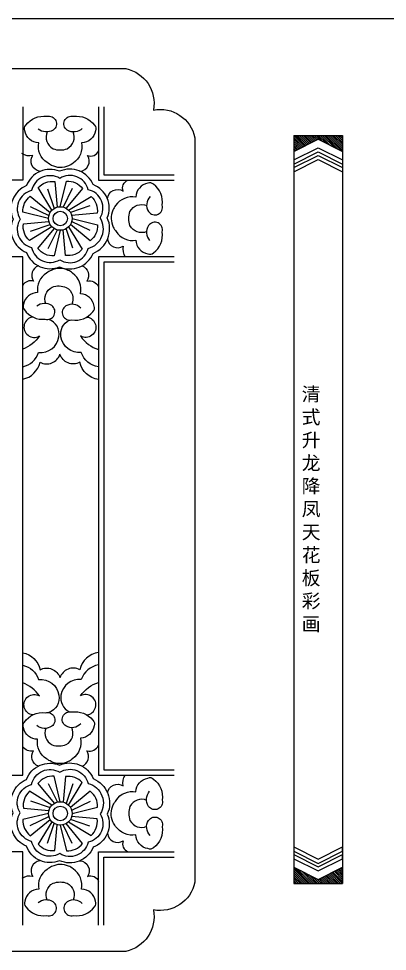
# Model space of a CAD drawing. Extents: x -66030 to 95157, y -13132 to 45879.
# Drawn here: x -47238 to -46418, y 5941 to 8010 of the extents above; entities that cross this region are included whole.
import ezdxf

# ---------------------------------------------------------------- set-up
doc = ezdxf.new("R2010")
doc.units = 0
doc.header["$LTSCALE"] = 100
doc.header["$MEASUREMENT"] = 0
for name, color, linetype in [('3', 11, 'CONTINUOUS'), ('4', 121, 'CONTINUOUS'), ('BH', 21, 'CONTINUOUS'), ('TEXT', 105, 'CONTINUOUS')]:
    doc.layers.add(name, color=color, linetype=linetype)
doc.styles.add('HZ', font='simhei.ttf')

# ---------------------------------------------------------------- blocks, each defined once
blk = doc.blocks.new('A$C7474708E')
at = {"layer": '3'}
for p, q in [((0, 1106.4), (0, 0)), ((0, 1106.4), (0, 1082.4)), ((0, 1106.4), (72.5, 1106.4)), ((72.5, 1106.4), (72.5, 0)), ((72.5, 1106.4), (72.5, 1082.4)), ((0, 1082.4), (36.3, 1100.6)), ((36.3, 1100.6), (72.5, 1082.4)), ((0, 1070), (36.3, 1088.1)), ((0, 1063.8), (36.3, 1081.9)), ((0, 1058.6), (36.3, 1076.8)), ((36.3, 1088.1), (72.5, 1070)), ((36.3, 1081.9), (72.5, 1063.8)), ((36.3, 1076.8), (72.5, 1058.6)), ((0, 1052.4), (36.3, 1070.6)), ((0, 1070), (0, 1063.8)), ((36.3, 1070.6), (72.5, 1052.4)), ((72.5, 1070), (72.5, 1063.8)), ((0, 1058.6), (0, 1052.4)), ((72.5, 1058.6), (72.5, 1052.4)), ((0, 54), (36.3, 35.9)), ((0, 47.8), (36.3, 29.6)), ((0, 42.7), (36.3, 24.5)), ((36.3, 35.9), (72.5, 54)), ((36.3, 29.6), (72.5, 47.8)), ((36.3, 24.5), (72.5, 42.7)), ((72.5, 47.8), (72.5, 54)), ((72.5, 36.4), (72.5, 42.7)), ((0, 36.4), (36.3, 18.3)), ((36.3, 18.3), (72.5, 36.4)), ((0, 24), (36.3, 5.9)), ((36.3, 5.9), (72.5, 24)), ((72.5, 0), (72.5, 24)), ((0, 0), (72.5, 0))]:
    blk.add_line(p, q, dxfattribs=at)
at = {"layer": 'BH'}
for p, q in [((15.8, 1090.3), (0, 1106.2)), ((17.7, 1091.3), (2.6, 1106.4)), ((19.6, 1092.2), (5.4, 1106.4)), ((21.5, 1093.2), (8.2, 1106.4)), ((23.4, 1094.1), (11.1, 1106.4)), ((25.3, 1095.1), (13.9, 1106.4)), ((27.1, 1096), (16.7, 1106.4)), ((29, 1096.9), (19.5, 1106.4)), ((30.9, 1097.9), (22.4, 1106.4)), ((32.8, 1098.8), (25.2, 1106.4)), ((34.7, 1099.8), (28, 1106.4)), ((37.2, 1100.1), (30.9, 1106.4)), ((42.9, 1097.2), (33.7, 1106.4)), ((48.5, 1094.4), (36.5, 1106.4)), ((54.2, 1091.6), (39.3, 1106.4)), ((59.8, 1088.8), (42.2, 1106.4)), ((65.5, 1085.9), (45, 1106.4)), ((71.2, 1083.1), (47.8, 1106.4)), ((72.5, 1084.6), (50.7, 1106.4)), ((72.5, 1087.4), (53.5, 1106.4)), ((72.5, 1090.2), (56.3, 1106.4)), ((72.5, 1093.1), (59.1, 1106.4)), ((72.5, 1095.9), (62, 1106.4)), ((72.5, 1098.7), (64.8, 1106.4)), ((72.5, 1101.5), (67.6, 1106.4)), ((72.5, 1104.4), (70.5, 1106.4)), ((13.9, 1089.4), (0, 1103.3)), ((12.1, 1088.5), (0, 1100.5)), ((10.2, 1087.5), (0, 1097.7)), ((8.3, 1086.6), (0, 1094.9)), ((6.4, 1085.6), (0, 1092)), ((4.5, 1084.7), (0, 1089.2)), ((2.6, 1083.7), (0, 1086.4)), ((0.7, 1082.8), (0, 1083.5)), ((21.3, 0), (0, 21.3)), ((18.4, 0), (0, 18.4)), ((15.6, 0), (0, 15.6)), ((24.1, 0), (0.2, 23.9)), ((26.9, 0), (5.8, 21.1)), ((29.7, 0), (11.5, 18.3)), ((32.6, 0), (17.2, 15.4)), ((66.5, 0), (52.5, 14)), ((69.3, 0), (54.4, 14.9)), ((72.2, 0), (56.3, 15.9)), ((72.5, 2.5), (58.2, 16.8)), ((72.5, 5.3), (60.1, 17.8)), ((72.5, 8.2), (61.9, 18.7)), ((72.5, 11), (63.8, 19.7)), ((72.5, 13.8), (65.7, 20.6)), ((72.5, 16.6), (67.6, 21.6)), ((72.5, 19.5), (69.5, 22.5)), ((72.5, 22.3), (71.4, 23.4)), ((12.8, 0), (0, 12.8)), ((9.9, 0), (0, 9.9)), ((7.1, 0), (0, 7.1)), ((4.3, 0), (0, 4.3)), ((1.5, 0), (0, 1.5)), ((35.4, 0), (22.8, 12.6)), ((38.2, 0), (28.5, 9.8)), ((41.1, 0), (34.1, 6.9)), ((43.9, 0), (37.4, 6.5)), ((46.7, 0), (39.3, 7.4)), ((49.5, 0), (41.2, 8.3)), ((52.4, 0), (43.1, 9.3)), ((55.2, 0), (45, 10.2)), ((58, 0), (46.9, 11.2)), ((60.9, 0), (48.7, 12.1)), ((63.7, 0), (50.6, 13.1))]:
    blk.add_line(p, q, dxfattribs=at)

msp = doc.modelspace()

# ---------------------------------------------------------------- linework, layer by layer
at = {"layer": '3', "color": 2}
msp.add_line((-66009.4, 8010), (95156.9, 8010), dxfattribs=at)
at = {"layer": '4'}
for p, q in [((-47173.4, 7632.5), (-47158.5, 7589)), ((-47118.6, 7633.2), (-47138.7, 7592)), ((-47079.3, 7594.9), (-47122.7, 7580)), ((-47211.7, 7593.2), (-47170.5, 7573)), ((-47211, 7538.3), (-47167.6, 7553.2)), ((-47078.5, 7540.1), (-47119.8, 7560.2)), ((-47171.7, 7500), (-47151.5, 7541.2)), ((-47116.8, 7500.7), (-47131.7, 7544.2)), ((-47171.7, 6313.2), (-47151.5, 6272)), ((-47116.8, 6312.5), (-47131.7, 6269)), ((-47211, 6274.9), (-47167.6, 6260)), ((-47078.5, 6273.2), (-47119.8, 6253)), ((-47211.7, 6220.1), (-47170.5, 6240.2)), ((-47079.3, 6218.3), (-47122.7, 6233.2)), ((-47173.4, 6180.7), (-47158.5, 6224.2)), ((-47118.6, 6180), (-47138.7, 6221.2))]:
    msp.add_line(p, q, dxfattribs=at)
for points in [[(-48789.2, 7745.8, -0.410539), (-48697.1, 7807.2, -0.410539), (-48635.7, 7899.2), (-46999.6, 7899.2, -0.410539), (-46938.2, 7807.2, -0.410539), (-46846.1, 7745.8), (-46846.1, 6094.1, -0.410539), (-46938.2, 6032.7, -0.410539), (-46999.6, 5940.7), (-48635.7, 5940.7, -0.410539), (-48697.1, 6032.7, -0.410539), (-48789.2, 6094.1)], [(-47040.6, 7568, 0.423982), (-47072.1, 7641.7, 0.420661), (-47146.5, 7671.4, 0.423641), (-47220.1, 7639.5, 0.425198), (-47249.8, 7565.4, 0.425198), (-47220.1, 7491.2, 0.423641), (-47146.5, 7459.4, 0.421993), (-47072, 7489.3, 0.425642)], [(-47040.6, 6245.2, -0.423982), (-47072.1, 6171.5, -0.420661), (-47146.5, 6141.8, -0.423641), (-47220.1, 6173.7, -0.425198), (-47249.8, 6247.8, -0.425198), (-47220.1, 6322, -0.423641), (-47146.5, 6353.8, -0.421993), (-47072, 6323.9, -0.425642)]]:
    msp.add_lwpolyline(points, format="xyb", close=True, dxfattribs=at)
for points in [[(-47048.1, 7814.2), (-47048.1, 7663.6), (-46891.7, 7663.6)], [(-46891.7, 7469.6), (-47048.1, 7469.6), (-47048.1, 6343.6), (-46891.7, 6343.6)], [(-47048.1, 5999), (-47048.1, 6149.6), (-46891.7, 6149.6)]]:
    msp.add_lwpolyline(points, dxfattribs=at)
for points in [[(-47096.1, 7766.5, -0.35407), (-47129.7, 7762.7, -0.838332), (-47115.8, 7793.3, -0.26672), (-47069.1, 7773.8, -0.314427), (-47067, 7761.3, -0.369989), (-47097.7, 7734.8, -0.292926), (-47116.5, 7689.5, -0.099814), (-47126.6, 7683.5, -0.228766), (-47164.2, 7684.5, -0.050603), (-47174.2, 7690.9, -0.310937), (-47193, 7734.8, -0.369989), (-47223.6, 7761.3, -0.314427), (-47221.5, 7773.8, -0.26672), (-47174.9, 7793.3, -0.838332), (-47161, 7762.7, -0.319484), (-47194.2, 7765.1)], [(-47174.1, 7758.9, 0.395368), (-47161, 7721.5, 0.187473), (-47129.7, 7721.5, 0.395368), (-47116.6, 7758.9)], [(-47190.9, 7671.7, -0.541742), (-47206.3, 7706.2, -0.220663), (-47230.1, 7711)], [(-47101.6, 7671.5, 0.56785), (-47084.4, 7706.2, 0.400322), (-47060.1, 7716.9, 0.400322)], [(-47056.4, 7567.8, 0.515595), (-47083, 7630.4, 0.510716), (-47146.3, 7655.7, 0.515594), (-47208.7, 7628.5, 0.520492), (-47233.9, 7565.4, 0.520492), (-47208.7, 7502.3, 0.515594), (-47146.3, 7475.1, 0.510716), (-47083, 7500.3, 0.510332), (-47056.4, 7567.8)], [(-47163.6, 7585.1), (-47194.2, 7635, -0.246463), (-47157.1, 7648.6), (-47151.8, 7591.9)], [(-47145.1, 7592.7), (-47131.5, 7649.6, -0.246463), (-47095.6, 7633.1), (-47131.9, 7589.2)], [(-47040.2, 7610.2, -0.56785), (-47005.5, 7627.4, -0.400322), (-46994.8, 7651.6, -0.400322)], [(-46945.2, 7615.6, 0.35407), (-46949.1, 7582, 0.838332), (-46918.4, 7595.9, 0.26672), (-46937.9, 7642.6, 0.314427), (-46950.5, 7644.7, 0.369989), (-46977, 7614, 0.292926), (-47022.2, 7595.2, 0.099814), (-47028.2, 7585.1, 0.228766), (-47027.2, 7547.5, 0.050603), (-47020.9, 7537.5, 0.310937), (-46977, 7518.7, 0.369989), (-46950.5, 7488.1, 0.314427), (-46937.9, 7490.2, 0.26672), (-46918.4, 7536.8, 0.838332), (-46949.1, 7550.8, 0.319484), (-46946.6, 7517.5)], [(-47171.2, 7566.6), (-47228.2, 7580.3, -0.246463), (-47211.6, 7616.1), (-47167.7, 7579.8)], [(-47126.7, 7585.1), (-47076.7, 7615.7, -0.246463), (-47063.1, 7578.6), (-47119.8, 7573.3)], [(-46952.8, 7537.6, -0.395368), (-46990.2, 7550.8, -0.187473), (-46990.2, 7582, -0.395368), (-46952.8, 7595.1)], [(-47163.6, 7548.1), (-47213.5, 7517.5, -0.246463), (-47227.1, 7554.6), (-47170.4, 7560)], [(-47119, 7566.6), (-47062.1, 7552.9, -0.246463), (-47078.6, 7517.1), (-47122.5, 7553.4)], [(-47145.1, 7540.5), (-47158.8, 7483.6, -0.246463), (-47194.6, 7500.1), (-47158.3, 7544)], [(-47126.6, 7548.1), (-47096.1, 7498.2, -0.246463), (-47133.1, 7484.6), (-47138.5, 7541.3)], [(-47040, 7520.8, 0.541742), (-47005.5, 7505.4, 0.220663), (-47000.7, 7481.6)], [(-47193.7, 7461.5, 0.48607), (-47204.3, 7427.7, 0.334234), (-47228.5, 7418.2, 0.334234)], [(-47099.3, 7367.7, 0.35407), (-47132.8, 7372.5, 0.838332), (-47119.7, 7341.4, 0.26672), (-47072.6, 7359.7, 0.314427), (-47070.1, 7372.1, 0.369989), (-47100, 7399.5, 0.292926), (-47117.6, 7445.3, 0.099814), (-47127.5, 7451.5, 0.228766), (-47165.1, 7451.5, 0.050603), (-47175.3, 7445.5, 0.310937), (-47195.3, 7402.1, 0.369989), (-47226.7, 7376.5, 0.314427), (-47224.9, 7363.9, 0.26672), (-47178.8, 7343.1, 0.838332), (-47164, 7373.3, 0.319484), (-47197.4, 7371.8)], [(-47096.7, 7461.5, -0.488711), (-47085.9, 7427.7, -0.383007), (-47060.1, 7414.9)], [(-47177.1, 7377.4, -0.395368), (-47162.9, 7414.4, -0.187473), (-47131.7, 7413.6, -0.395368), (-47119.6, 7375.8)], [(-47206.1, 7348, 1.218925), (-47191.5, 7305.9, -0.159245), (-47228.5, 7276.8, -0.159245)], [(-47086, 7348, -1.229757), (-47100.1, 7305.9, 0.170214), (-47060.1, 7275.7)], [(-47228.5, 7237.7, 0.265252), (-47193.1, 7269.6, 0.397275), (-47148.1, 7303.8, 0.370591), (-47170.8, 7342.7)], [(-47060.1, 7237.2, -0.282647), (-47098.6, 7269.6, -0.397275), (-47143.6, 7303.8, -0.335284), (-47124.9, 7341.1, -0.335284)], [(-47228.5, 7210.1, 0.298746), (-47190, 7247.6, 0.465679), (-47145.8, 7265.5)], [(-47060.1, 7209.6, -0.316056), (-47101.6, 7247.6, -0.465679), (-47145.8, 7265.5, -0.495843)], [(-47228.5, 6603.1, -0.298746), (-47190, 6565.6, -0.465679), (-47145.8, 6547.7)], [(-47060.1, 6603.6, 0.316056), (-47101.6, 6565.6, 0.465679), (-47145.8, 6547.7, 0.495843)], [(-47228.5, 6575.5, -0.265252), (-47193.1, 6543.6, -0.397275), (-47148.1, 6509.4, -0.370591), (-47170.8, 6470.5)], [(-47060.1, 6576, 0.282647), (-47098.6, 6543.6, 0.397275), (-47143.6, 6509.4, 0.335284), (-47124.9, 6472.2, 0.335284)], [(-47206.1, 6465.2, -1.218925), (-47191.5, 6507.3, 0.159245), (-47228.5, 6536.4, 0.159245)], [(-47086, 6465.2, 1.229757), (-47100.1, 6507.3, -0.170214), (-47060.1, 6537.5)], [(-47099.3, 6445.5, -0.35407), (-47132.8, 6440.7, -0.838332), (-47119.7, 6471.8, -0.26672), (-47072.6, 6453.6, -0.314427), (-47070.1, 6441.1, -0.369989), (-47100, 6413.7, -0.292926), (-47117.6, 6368, -0.099814), (-47127.5, 6361.7, -0.228766), (-47165.1, 6361.7, -0.050603), (-47175.3, 6367.7, -0.310937), (-47195.3, 6411.1, -0.369989), (-47226.7, 6436.8, -0.314427), (-47224.9, 6449.4, -0.26672), (-47178.8, 6470.2, -0.838332), (-47164, 6439.9, -0.319484), (-47197.4, 6441.4)], [(-47177.1, 6435.8, 0.395368), (-47162.9, 6398.8, 0.187473), (-47131.7, 6399.6, 0.395368), (-47119.6, 6437.4)], [(-47193.7, 6351.7, -0.48607), (-47204.3, 6385.5, -0.334234), (-47228.5, 6395, -0.334234)], [(-47096.7, 6351.7, 0.488711), (-47085.9, 6385.5, 0.383007), (-47060.1, 6398.3)], [(-47056.4, 6245.4, -0.515595), (-47083, 6182.8, -0.510716), (-47146.3, 6157.5, -0.515594), (-47208.7, 6184.7, -0.520492), (-47233.9, 6247.8, -0.520492), (-47208.7, 6310.9, -0.515594), (-47146.3, 6338.1, -0.510716), (-47083, 6312.9, -0.510332), (-47056.4, 6245.4)], [(-47145.1, 6272.7), (-47158.8, 6329.6, 0.246463), (-47194.6, 6313.1), (-47158.3, 6269.2)], [(-47126.6, 6265.1), (-47096.1, 6315, 0.246463), (-47133.1, 6328.6), (-47138.5, 6271.9)], [(-47040, 6292.4, -0.541742), (-47005.5, 6307.8, -0.220663), (-47000.7, 6331.6)], [(-46945.2, 6197.6, -0.35407), (-46949.1, 6231.2, -0.838332), (-46918.4, 6217.3, -0.26672), (-46937.9, 6170.6, -0.314427), (-46950.5, 6168.5, -0.369989), (-46977, 6199.2, -0.292926), (-47022.2, 6218, -0.099814), (-47028.2, 6228.1, -0.228766), (-47027.2, 6265.7, -0.050603), (-47020.9, 6275.7, -0.310937), (-46977, 6294.5, -0.369989), (-46950.5, 6325.1, -0.314427), (-46937.9, 6323, -0.26672), (-46918.4, 6276.4, -0.838332), (-46949.1, 6262.4, -0.319484), (-46946.6, 6295.7)], [(-47163.6, 6265.1), (-47213.5, 6295.7, 0.246463), (-47227.1, 6258.6), (-47170.4, 6253.3)], [(-47119, 6246.6), (-47062.1, 6260.3, 0.246463), (-47078.6, 6296.1), (-47122.5, 6259.8)], [(-46952.8, 6275.6, 0.395368), (-46990.2, 6262.4, 0.187473), (-46990.2, 6231.2, 0.395368), (-46952.8, 6218.1)], [(-47171.2, 6246.6), (-47228.2, 6232.9, 0.246463), (-47211.6, 6197.1), (-47167.7, 6233.4)], [(-47126.7, 6228.1), (-47076.7, 6197.5, 0.246463), (-47063.1, 6234.6), (-47119.8, 6240)], [(-47163.6, 6228.1), (-47194.2, 6178.2, 0.246463), (-47157.1, 6164.6), (-47151.8, 6221.3)], [(-47145.1, 6220.5), (-47131.5, 6163.6, 0.246463), (-47095.6, 6180.1), (-47131.9, 6224)], [(-47040.2, 6203, 0.56785), (-47005.5, 6185.8, 0.400322), (-46994.8, 6161.6, 0.400322)], [(-47190.9, 6141.5, 0.541742), (-47206.3, 6107, 0.220663), (-47230.1, 6102.2)], [(-47096.1, 6046.7, 0.35407), (-47129.7, 6050.5, 0.838332), (-47115.8, 6019.9, 0.26672), (-47069.1, 6039.4, 0.314427), (-47067, 6051.9, 0.369989), (-47097.7, 6078.4, 0.292926), (-47116.5, 6123.7, 0.099814), (-47126.6, 6129.7, 0.228766), (-47164.2, 6128.7, 0.050603), (-47174.2, 6122.4, 0.310937), (-47193, 6078.4, 0.369989), (-47223.6, 6051.9, 0.314427), (-47221.5, 6039.4, 0.26672), (-47174.9, 6019.9, 0.838332), (-47161, 6050.5, 0.319484), (-47194.2, 6048.1)], [(-47101.6, 6141.7, -0.56785), (-47084.4, 6107, -0.400322), (-47060.1, 6096.3, -0.400322)], [(-47174.1, 6054.3, -0.395368), (-47161, 6091.7, -0.187473), (-47129.7, 6091.7, -0.395368), (-47116.6, 6054.3)]]:
    msp.add_lwpolyline(points, format="xyb", dxfattribs=at)
for centre, radius in [((-47145.1, 7566.6), 26.1), ((-47145.1, 7566.6), 16.1), ((-47145.1, 6246.6), 26.1), ((-47145.1, 6246.6), 16.1)]:
    msp.add_circle(centre, radius, dxfattribs=at)
at = {"layer": 'TEXT'}
for points in [[(-47228.5, 7814.2), (-47228.5, 7651.6), (-48378.5, 7651.6), (-48378.5, 7814.2)], [(-47060.1, 7814.2), (-47060.1, 7651.6), (-46891.7, 7651.6)], [(-47228.5, 7481.6), (-48378.5, 7481.6), (-48378.5, 6331.6), (-47228.5, 6331.6), (-47228.5, 7481.6)], [(-46891.7, 7481.6), (-47060.1, 7481.6), (-47060.1, 6331.6), (-46891.7, 6331.6)], [(-47228.5, 5999), (-47228.5, 6161.6), (-48378.5, 6161.6), (-48378.5, 5999)], [(-47060.1, 5999), (-47060.1, 6161.6), (-46891.7, 6161.6)]]:
    msp.add_lwpolyline(points, dxfattribs=at)

# ---------------------------------------------------------------- block references
at = {"layer": '4', "xscale": 1.5, "yscale": 1.5, "zscale": 1.5}
msp.add_blockref('A$C7474708E', (-46626.6, 6091.5), dxfattribs=at)

# ---------------------------------------------------------------- texts
at = {"layer": 'TEXT', "insert": (-46608.7, 6920.4), "char_height": 30.6, "attachment_point": 4, "style": 'HZ'}
msp.add_mtext('清\\P式\\P升\\P龙\\P降\\P凤\\P天\\P花\\P板\\P彩\\P画', dxfattribs=at)

doc.saveas('drawing.dxf')
